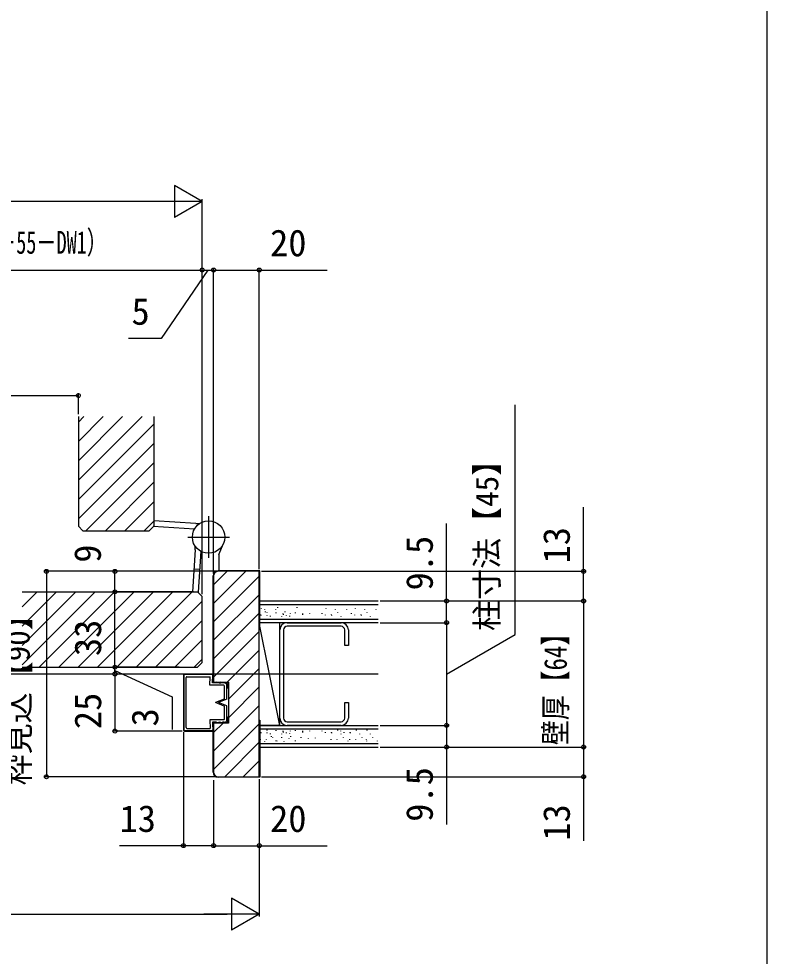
# Model space of a CAD drawing. Units: millimetres, scale not verified. Extents: x -700 to 700, y -1045 to 1039.
# Drawn here: x 372.4 to 700.1, y -97.2 to 313.5 of the extents above; entities that cross this region are included whole.
import ezdxf
from ezdxf.enums import TextEntityAlignment as Align

# ---------------------------------------------------------------- set-up
doc = ezdxf.new("R2010")
doc.units = ezdxf.units.MM
doc.header["$LTSCALE"] = 4
for name, color, linetype in [('0-4_YKK_12', 2, 'Continuous'), ('0-5_YKK_13', 4, 'Continuous'), ('0-7_YKK_D', 6, 'Continuous'), ('0-8_YKK_ZWAK', 7, 'Continuous'), ('0-9_YSS_K', 3, 'Continuous'), ('0-A_YSS_KE', 3, 'Continuous')]:
    doc.layers.add(name, color=color, linetype=linetype)
doc.styles.add('ＭＳ ゴシック', font='')
doc.styles.get('ＭＳ ゴシック').set_extended_font_data('MS Gothic')

msp = doc.modelspace()

# ---------------------------------------------------------------- linework, layer by layer
at = {"layer": '0-4_YKK_12'}
for p, q in [((398.5, 139.2), (398.5, 91.2)), ((398.5, 136.786), (400.914, 139.2)), ((398.5, 128.3), (409.4, 139.2)), ((398.5, 119.815), (417.885, 139.2)), ((398.5, 111.33), (426.37, 139.2)), ((398.5, 102.844), (431.5, 135.844)), ((431.5, 139.2), (431.5, 91.2)), ((398.5, 94.359), (431.5, 127.359)), ((401.826, 89.2), (431.5, 118.874)), ((410.311, 89.2), (431.5, 110.389)), ((418.797, 89.2), (431.5, 101.903)), ((455.5, 95.5), (455.5, 77.3)), ((400.5, 89.2), (398.5, 91.2)), ((427.282, 89.2), (431.5, 93.418)), ((429.5, 89.2), (431.5, 91.2)), ((400.5, 89.2), (429.5, 89.2)), ((446.4, 86.4), (464.6, 86.4)), ((373.892, 62.4), (450.7, 62.4)), ((373.892, 55.854), (380.438, 62.4)), ((373.892, 47.369), (388.923, 62.4)), ((373.892, 38.883), (397.409, 62.4)), ((373.892, 30.398), (405.894, 62.4)), ((381.379, 29.4), (414.379, 62.4)), ((389.864, 29.4), (422.864, 62.4)), ((398.35, 29.4), (431.35, 62.4)), ((406.835, 29.4), (439.835, 62.4)), ((415.32, 29.4), (448.32, 62.4)), ((452.7, 60.4), (450.7, 62.4)), ((423.806, 29.4), (452.7, 58.294)), ((452.7, 31.4), (452.7, 60.4)), ((432.291, 29.4), (452.7, 49.809)), ((440.776, 29.4), (452.7, 41.324)), ((373.892, 29.4), (450.7, 29.4)), ((449.261, 29.4), (452.7, 32.839)), ((452.7, 31.4), (450.7, 29.4)), ((529.715, 26.4), (7.885, 26.4)), ((444.5, 25.902), (444.5, 1.902)), ((457, 26.402), (445, 26.402)), ((457.409, 23.374), (457.499, 25.872)), ((457.499, 1.932), (457.409, 4.429)), ((445, 1.402), (457, 1.402))]:
    msp.add_line(p, q, dxfattribs=at)
for centre, start, end in [((445, 25.902), 90, 180), ((457, 25.902), 356.55187, 90), ((445, 1.902), 180, 270), ((457, 1.902), 270, 3.44813)]:
    msp.add_arc(centre, 0.5, start, end, dxfattribs=at)
at = {"layer": '0-5_YKK_13'}
for p, q in [((449.276, 89.816), (431.301, 91.001)), ((449.974, 92.276), (431.5, 93.493)), ((449.944, 92.278), (451.525, 92.283)), ((449.622, 80.844), (449.617, 82.425)), ((460, 78.796), (462.01, 83.567)), ((449.624, 80.874), (448.407, 62.4)), ((452.084, 80.176), (450.899, 62.201)), ((460, 78.796), (460, 71.4)), ((449.072, 72.488), (451.566, 72.324)), ((444.65, 25.902), (444.65, 1.902)), ((457, 26.252), (445, 26.252)), ((445.7, 2.902), (445.7, 24.902)), ((446, 25.202), (456.257, 25.202)), ((456.085, 21.452), (456.257, 25.202)), ((457.2, 22.502), (457.349, 25.881)), ((462.15, 21.452), (456.085, 21.452)), ((459, 22.502), (457.2, 22.502)), ((460.1, 22.502), (459.1, 22.902)), ((459.1, 22.902), (459.1, 22.502)), ((460.1, 22.502), (460.8, 22.502)), ((461.8, 22.502), (460.8, 22.902)), ((460.8, 22.902), (460.8, 22.502)), ((462.5, 22.502), (461.8, 22.502)), ((462.45, 15.715), (462.45, 21.152)), ((462.5, 22.902), (463.5, 21.902)), ((462.5, 22.902), (462.5, 22.502)), ((463.5, 15.402), (463.5, 21.902)), ((462.263, 15.437), (458.5, 13.902)), ((462.263, 12.366), (458.5, 13.902)), ((463.5, 15.402), (459.823, 13.902)), ((463.5, 12.402), (459.823, 13.902)), ((463.5, 5.902), (463.5, 12.402)), ((462.45, 6.652), (462.45, 12.088)), ((462.15, 6.352), (456.085, 6.352)), ((456.085, 6.352), (456.257, 2.602)), ((457.2, 5.302), (457.349, 1.923)), ((459, 5.302), (457.2, 5.302)), ((460.1, 5.302), (459.1, 4.902)), ((459.1, 4.902), (459.1, 5.302)), ((460.1, 5.302), (460.8, 5.302)), ((461.8, 5.302), (460.8, 4.902)), ((460.8, 4.902), (460.8, 5.302)), ((462.5, 5.302), (461.8, 5.302)), ((462.5, 4.902), (463.5, 5.902)), ((462.5, 4.902), (462.5, 5.302)), ((457, 1.552), (445, 1.552)), ((446, 2.602), (456.257, 2.602))]:
    msp.add_line(p, q, dxfattribs=at)
msp.add_circle((455.5, 86.4), 7.1, dxfattribs=at)
for centre, radius, start, end in [((445, 25.902), 0.35, 90, 180), ((446, 24.902), 0.3, 90, 180), ((457, 25.902), 0.35, 356.55187, 90), ((462.15, 21.152), 0.3, 0, 90), ((462.15, 15.715), 0.3, 292.195, 0), ((462.15, 12.088), 0.3, 0, 67.805), ((462.15, 6.652), 0.3, 270, 0), ((445, 1.902), 0.35, 180, 270), ((446, 2.902), 0.3, 180, 270), ((457, 1.902), 0.35, 270, 3.44813)]:
    msp.add_arc(centre, radius, start, end, dxfattribs=at)
at = {"layer": '0-7_YKK_D'}
for p, q in [((452.7, 233.4), (440.576, 240.4)), ((440.576, 240.4), (440.576, 226.4)), ((452.7, 61.4), (452.7, 234.4)), ((438.7, 233.4), (99.1, 233.4)), ((452.7, 233.4), (428.451, 233.4)), ((452.7, 233.4), (440.576, 226.4)), ((307.7, 203.4), (452.7, 203.4)), ((452.7, 61.4), (452.7, 204.4)), ((452.7, 61.4), (452.7, 204.4)), ((452.7, 203.4), (457.7, 203.4)), ((457.7, 70.4), (457.7, 204.4)), ((457.7, 70.4), (457.7, 204.4)), ((477.7, 72.4), (477.7, 204.4)), ((139.3, 148.4), (398.5, 148.4)), ((398.5, 140.2), (398.5, 149.4)), ((458.7, 71.4), (383.5, 71.4)), ((384.5, 71.4), (384.5, -18.6)), ((458.5, 71.4), (413.5, 71.4)), ((414.5, 62.4), (414.5, 71.4)), ((478.7, 71.4), (620.7, 71.4)), ((448.925, 62.4), (413.5, 62.4)), ((448.2, 62.4), (413.5, 62.4)), ((414.5, 29.4), (414.5, 62.4)), ((530.7, 58.401), (620.7, 58.401)), ((530.7, 58.399), (620.7, 58.399)), ((530.7, 58.399), (560.7, 58.399)), ((619.7, 58.401), (619.7, -5.601)), ((530.7, 48.9), (560.7, 48.9)), ((530.7, 48.9), (560.7, 48.9)), ((559.7, 48.9), (559.7, 3.9)), ((441.561, 29.4), (413.5, 29.4)), ((442.561, 29.4), (413.5, 29.4)), ((414.5, 29.4), (414.5, 32.8)), ((414.5, 26.402), (414.5, 29.4)), ((414.5, 26.402), (414.5, 29.4)), ((444, 26.402), (413.5, 26.402)), ((444, 26.402), (413.5, 26.402)), ((414.5, 26.402), (414.5, 23.002)), ((414.5, 26.402), (414.5, 1.402)), ((444, 1.402), (413.5, 1.402)), ((444.5, 0.902), (444.5, -49.8)), ((530.7, 3.9), (560.7, 3.9)), ((530.7, 3.9), (560.7, 3.9)), ((530.7, -5.601), (620.7, -5.601)), ((530.7, -5.601), (620.7, -5.601)), ((530.7, -5.601), (560.7, -5.601)), ((458.7, -18.6), (383.5, -18.6)), ((457.701, -20.156), (457.701, -49.8)), ((457.701, -20.156), (457.701, -49.8)), ((477.7, -19.6), (477.7, -79.8)), ((477.7, -19.6), (477.7, -49.8)), ((478.7, -18.6), (620.7, -18.6)), ((477.7, -78.8), (465.576, -71.8)), ((465.576, -71.8), (465.576, -85.8)), ((74.1, -78.8), (463.7, -78.8)), ((477.7, -78.8), (453.451, -78.8)), ((477.7, -78.8), (465.576, -85.8))]:
    msp.add_line(p, q, dxfattribs=at)
for points in [[(455.2, 203.4), (434.713, 173.4), (420.44, 173.4)], [(457.7, 203.4), (477.7, 203.4), (507.373, 203.4)], [(559.7, 26.4), (589.7, 43.682), (589.7, 144.268)], [(619.7, 58.399), (619.7, 71.4), (619.7, 99.436)], [(559.7, 48.9), (559.7, 58.399), (559.7, 92.345)], [(414.5, 27.901), (439.5, 16.402), (439.5, 2.129)], [(559.7, 3.9), (559.7, -5.601), (559.7, -39.546)], [(619.7, -5.601), (619.7, -18.6), (619.7, -46.636)], [(457.701, -48.8), (444.5, -48.8), (416.464, -48.8)], [(457.701, -48.8), (477.7, -48.8), (507.373, -48.8)]]:
    msp.add_lwpolyline(points, dxfattribs=at)
for centre in [(452.7, 203.4), (452.7, 203.4), (457.7, 203.4), (457.7, 203.4), (477.7, 203.4), (398.5, 148.4), (384.5, 71.4), (414.5, 71.4), (619.7, 71.4), (414.5, 62.4), (414.5, 62.4), (559.7, 58.399), (619.7, 58.401), (619.7, 58.399), (559.7, 48.9), (559.7, 48.9), (414.5, 29.4), (414.5, 29.4), (414.5, 26.402), (414.5, 26.402), (559.7, 3.9), (559.7, 3.9), (414.5, 1.402), (559.7, -5.601), (619.7, -5.601), (619.7, -5.601), (384.5, -18.6), (619.7, -18.6), (444.5, -48.8), (457.701, -48.8), (457.701, -48.8), (477.7, -48.8)]:
    msp.add_circle(centre, 0.85, dxfattribs=at)
at = {"layer": '0-8_YKK_ZWAK'}
msp.add_lwpolyline([(-699.9, -1044.6), (700.1, -1044.6), (700.1, 995.4)], dxfattribs=at)
at = {"layer": '0-9_YSS_K'}
for p, q in [((457.7, 65.411), (463.689, 71.4)), ((457.7, 57.329), (471.771, 71.4)), ((457.7, 49.247), (477.7, 69.247)), ((457.7, 41.164), (477.7, 61.164)), ((477.7, 58.401), (529.7, 58.401)), ((477.7, 56.901), (529.7, 56.901)), ((478.543, 55.305), (478.543, 55.105)), ((479.929, 54.857), (479.929, 54.657)), ((480.337, 53.735), (480.337, 53.535)), ((480.938, 53.399), (480.938, 53.199)), ((484.863, 54.857), (484.863, 54.657)), ((485.608, 55.642), (485.608, 55.442)), ((488.815, 53.735), (488.815, 53.535)), ((494.086, 55.642), (494.086, 55.442)), ((506.87, 55.305), (506.87, 55.105)), ((510.907, 54.857), (510.907, 54.657)), ((511.917, 53.399), (511.917, 53.199)), ((515.842, 54.857), (515.842, 54.657)), ((519.746, 55.305), (519.746, 55.105)), ((523.784, 54.857), (523.784, 54.657)), ((524.793, 53.399), (524.793, 53.199)), ((528.718, 54.857), (528.718, 54.657)), ((457.7, 33.082), (477.7, 53.082)), ((477.7, 50.401), (529.7, 50.401)), ((478.247, 52.502), (478.247, 52.302)), ((478.388, 52.215), (478.388, 52.015)), ((481.039, 52.215), (481.039, 52.015)), ((482.425, 51.766), (482.425, 51.566)), ((482.468, 51.829), (482.468, 51.629)), ((482.833, 50.645), (482.833, 50.445)), ((484.935, 53.287), (484.935, 53.087)), ((487.359, 51.766), (487.359, 51.566)), ((488.075, 52.95), (488.075, 52.75)), ((488.104, 52.551), (488.104, 52.351)), ((489.517, 52.215), (489.517, 52.015)), ((490.946, 51.829), (490.946, 51.629)), ((491.215, 53.062), (491.215, 52.862)), ((491.311, 50.645), (491.311, 50.445)), ((493.413, 53.287), (493.413, 53.087)), ((496.553, 52.95), (496.553, 52.75)), ((496.582, 52.551), (496.582, 52.351)), ((499.693, 53.062), (499.693, 52.862)), ((505.105, 53), (505.105, 52.8)), ((506.534, 52.39), (506.534, 52.19)), ((509.225, 52.502), (509.225, 52.302)), ((509.366, 52.215), (509.366, 52.015)), ((513.404, 51.766), (513.404, 51.566)), ((517.981, 53), (517.981, 52.8)), ((519.41, 52.39), (519.41, 52.19)), ((522.101, 52.502), (522.101, 52.302)), ((522.243, 52.215), (522.243, 52.015)), ((526.28, 51.766), (526.28, 51.566)), ((477.7, 48.901), (529.7, 48.901)), ((486.7, 3.9), (477.7, 48.9)), ((477.7, 3.9), (477.7, 48.9)), ((486.7, 48.9), (477.7, 48.9)), ((486.7, 3.9), (486.7, 48.9)), ((486.7, 7.1), (486.7, 45.7)), ((488.3, 45.7), (488.3, 7.1)), ((489.9, 48.9), (513.5, 48.9)), ((513.5, 47.3), (489.9, 47.3)), ((515.1, 38.9), (515.1, 45.7)), ((457.7, 25), (477.7, 45)), ((463.682, 22.9), (477.7, 36.918)), ((464.2, 15.336), (477.7, 28.836)), ((464.2, 7.253), (477.7, 20.753)), ((457.7, -7.329), (477.7, 12.671)), ((457.7, 0.753), (461.847, 4.9)), ((457.7, -15.411), (477.7, 4.589)), ((489.9, 5.5), (513.5, 5.5)), ((486.7, 3.9), (477.7, 3.9)), ((477.7, 3.899), (529.7, 3.899)), ((477.7, 2.399), (529.7, 2.399)), ((478.247, 1), (478.247, 0.8)), ((478.388, 0.713), (478.388, 0.513)), ((480.337, 2.234), (480.337, 2.034)), ((480.938, 1.898), (480.938, 1.698)), ((481.039, 0.713), (481.039, 0.513)), ((482.425, 0.265), (482.425, 0.065)), ((482.468, 0.328), (482.468, 0.128)), ((484.935, 1.785), (484.935, 1.585)), ((487.359, 0.265), (487.359, 0.065)), ((488.075, 1.449), (488.075, 1.249)), ((488.104, 1.05), (488.104, 0.85)), ((488.815, 2.234), (488.815, 2.034)), ((489.517, 0.713), (489.517, 0.513)), ((513.5, 3.9), (489.9, 3.9)), ((490.946, 0.328), (490.946, 0.128)), ((491.215, 1.561), (491.215, 1.361)), ((493.413, 1.785), (493.413, 1.585)), ((496.553, 1.449), (496.553, 1.249)), ((496.582, 1.05), (496.582, 0.85)), ((499.693, 1.561), (499.693, 1.361)), ((505.105, 1.498), (505.105, 1.298)), ((506.534, 0.888), (506.534, 0.688)), ((509.225, 1), (509.225, 0.8)), ((509.366, 0.713), (509.366, 0.513)), ((511.917, 1.898), (511.917, 1.698)), ((513.254, 1.498), (513.254, 1.298)), ((513.404, 0.265), (513.404, 0.065)), ((514.683, 0.888), (514.683, 0.688)), ((517.374, 1), (517.374, 0.8)), ((517.516, 0.713), (517.516, 0.513)), ((520.066, 1.898), (520.066, 1.698)), ((521.553, 0.265), (521.553, 0.065)), ((524.73, 1.898), (524.73, 1.698)), ((526.217, 0.265), (526.217, 0.065)), ((462.593, -18.6), (477.7, -3.493)), ((477.7, -4.101), (529.7, -4.101)), ((478.052, -2.202), (478.052, -2.402)), ((480.03, -3.099), (480.03, -3.299)), ((480.743, -2.09), (480.743, -2.29)), ((482.833, -0.857), (482.833, -1.057)), ((483.434, -1.193), (483.434, -1.393)), ((484.964, -2.763), (484.964, -2.963)), ((485.453, -2.875), (485.453, -3.075)), ((487.431, -1.305), (487.431, -1.505)), ((488.508, -3.099), (488.508, -3.299)), ((490.571, -1.642), (490.571, -1.842)), ((491.311, -0.857), (491.311, -1.057)), ((493.442, -2.763), (493.442, -2.963)), ((495.909, -1.305), (495.909, -1.505)), ((499.049, -1.642), (499.049, -1.842)), ((502.189, -1.529), (502.189, -1.729)), ((509.03, -2.202), (509.03, -2.402)), ((511.721, -2.09), (511.721, -2.29)), ((514.413, -1.193), (514.413, -1.393)), ((516.431, -2.875), (516.431, -3.075)), ((517.179, -2.202), (517.179, -2.402)), ((519.871, -2.09), (519.871, -2.29)), ((522.562, -1.193), (522.562, -1.393)), ((524.535, -2.09), (524.535, -2.29)), ((524.581, -2.875), (524.581, -3.075)), ((527.226, -1.193), (527.226, -1.393)), ((529.245, -2.875), (529.245, -3.075)), ((477.7, -5.601), (529.7, -5.601)), ((470.676, -18.6), (477.7, -11.576))]:
    msp.add_line(p, q, dxfattribs=at)
for points in [[(516.7, 45.7), (516.7, 38.9), (515.1, 38.9)], [(515.1, 7.1), (515.1, 13.9), (516.7, 13.9), (516.7, 7.1)]]:
    msp.add_lwpolyline(points, dxfattribs=at)
for centre, radius, start, end in [((489.9, 45.7), 3.2, 90, 180), ((489.9, 45.7), 1.6, 90, 180), ((513.5, 45.7), 3.2, 360, 90), ((513.5, 45.7), 1.6, 0, 90), ((489.9, 7.1), 3.2, 180, 270), ((489.9, 7.1), 1.6, 180, 270), ((513.5, 7.1), 1.6, 270, 0), ((513.5, 7.1), 3.2, 270, 0)]:
    msp.add_arc(centre, radius, start, end, dxfattribs=at)
at = {"layer": '0-A_YSS_KE'}
for p, q in [((457.5, 23), (457.5, 69.4)), ((457.7, 4.9), (457.7, -16.6))]:
    msp.add_line(p, q, dxfattribs=at)
for points in [[(477.7, 46.6), (477.9, 46.6), (477.9, 71.6), (459.7, 71.6)], [(459.7, -18.6), (477.7, -18.6), (477.7, 71.4), (459.7, 71.4)], [(457.5, 69.4), (457.5, 22.7), (464, 22.7), (464, 20.2), (464.2, 20.2)], [(457.7, 69.4), (457.7, 22.9), (464.2, 22.9), (464.2, 4.9), (457.7, 4.9)], [(457.5, -16.6), (457.5, 5.1), (464, 5.1), (464, 7.6), (464.2, 7.6)], [(477.7, 6.2), (477.9, 6.2), (477.9, -18.8), (459.7, -18.8)]]:
    msp.add_lwpolyline(points, dxfattribs=at)
for centre, radius, start, end in [((459.7, 69.4), 2.2, 90, 180), ((459.7, 69.4), 2, 90, 180), ((459.7, -16.6), 2.2, 180, 270), ((459.7, -16.6), 2, 180, 270)]:
    msp.add_arc(centre, radius, start, end, dxfattribs=at)

# ---------------------------------------------------------------- texts
at = {"layer": '0-7_YKK_D', "style": 'ＭＳ ゴシック', "width": 0.65}
msp.add_text('子ドアDW1（W－55－DW1）', height=9.971, dxfattribs=at).set_placement((309.455, 207.523), align=Align.BOTTOM_LEFT)
at = {"layer": '0-7_YKK_D', "style": 'ＭＳ ゴシック'}
for s, p in [('20', (482.418, 205.9)), ('5', (421.758, 175.9)), ('13', (416.509, -46.3)), ('20', (482.418, -46.3))]:
    msp.add_text(s, height=11.73, dxfattribs=at).set_placement(p, align=Align.BOTTOM_LEFT)
for s, height, p in [('柱寸法【45】', 9.971, (585.345, 45.255)), ('13', 11.73, (617.2, 74.845)), ('9', 11.73, (411.874, 75.171)), ('9.5', 11.73, (557.2, 63.027)), ('枠見込【90】', 9.971, (380.145, -22.398)), ('33', 11.73, (412, 34.264)), ('25', 11.73, (412, 2.265)), ('3', 11.73, (437, 3.447)), ('9.5', 11.73, (557.2, -38.319)), ('13', 11.73, (617.2, -46.591))]:
    msp.add_text(s, height=height, rotation=90, dxfattribs=at).set_placement(p, align=Align.BOTTOM_LEFT)
at = {"layer": '0-7_YKK_D', "style": 'ＭＳ ゴシック', "width": 0.8}
msp.add_text('壁厚【64】', height=9.971, rotation=90, dxfattribs=at).set_placement((615.345, -4.695), align=Align.BOTTOM_LEFT)

doc.saveas('drawing.dxf')
